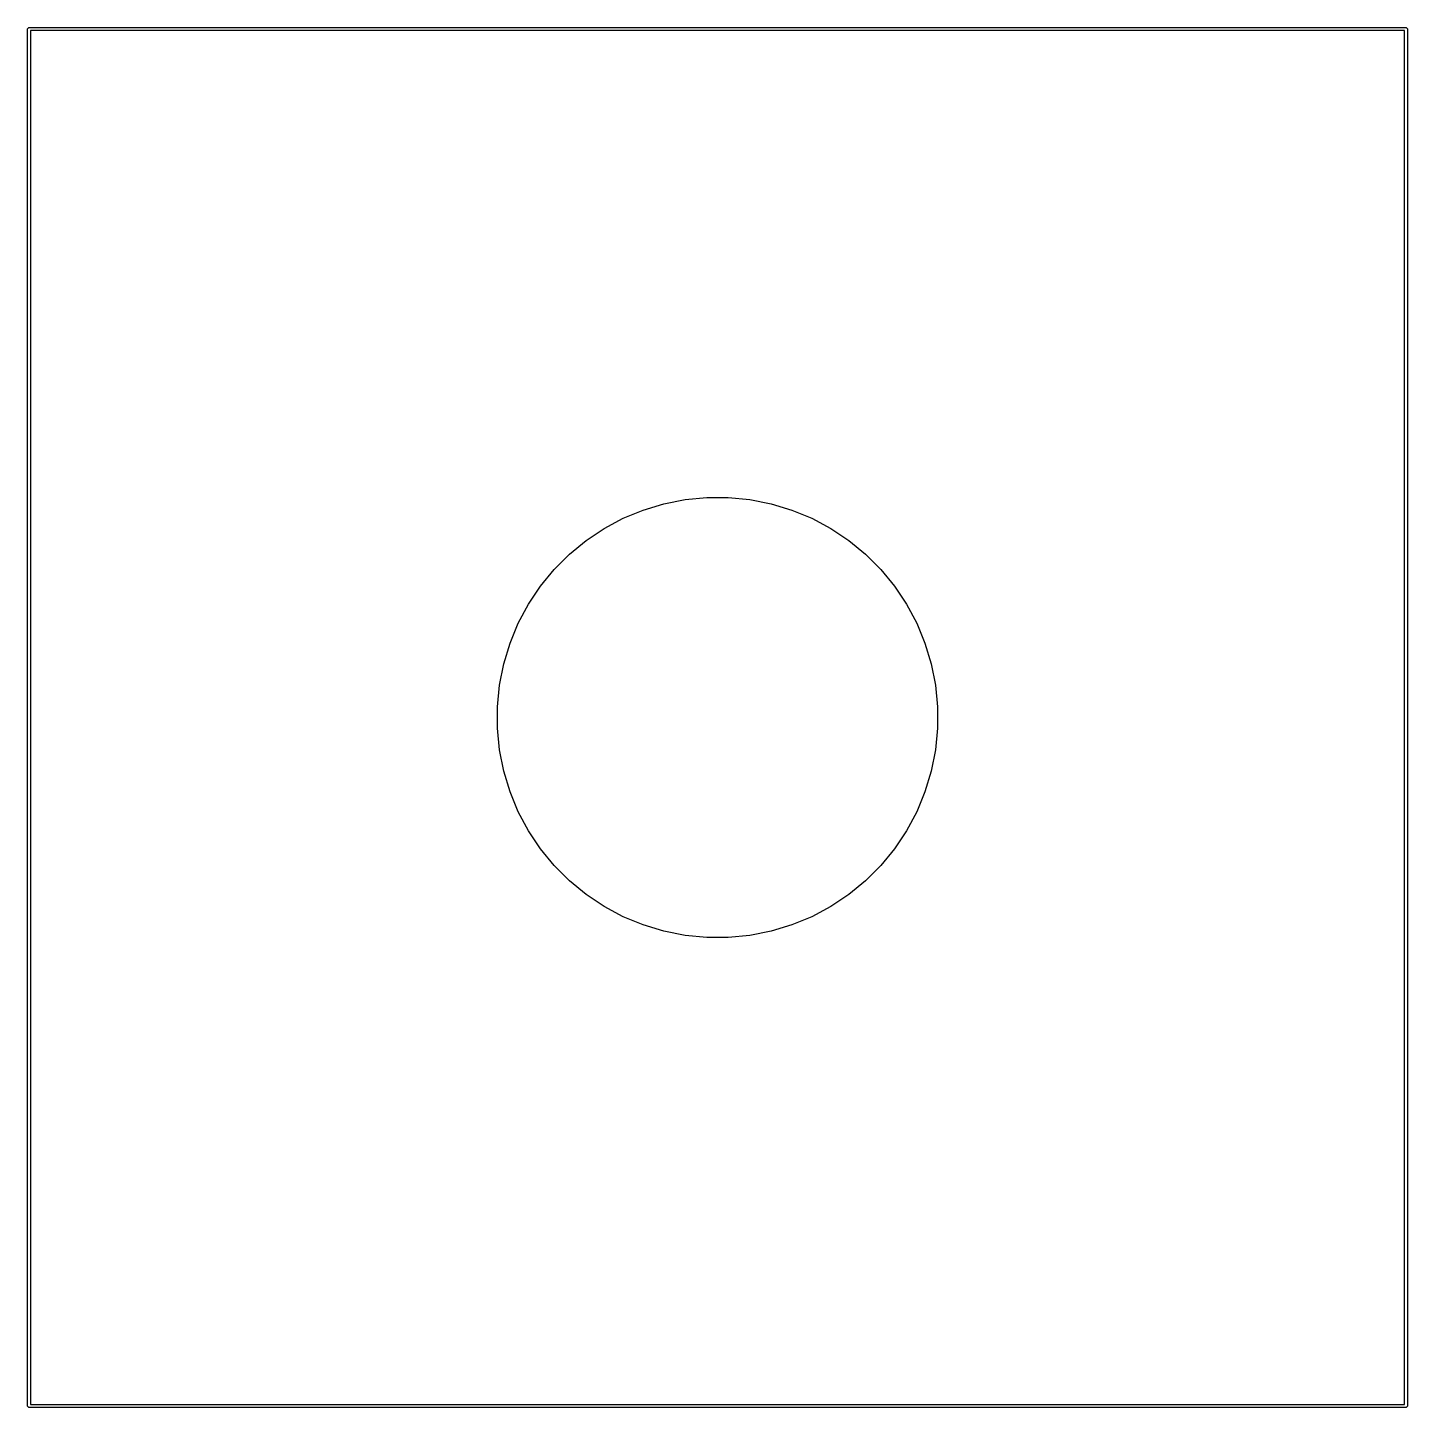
# Model space of a CAD drawing. Header units: millimetres. Extents: x 87.5 to 112.5, y -112.5 to -87.5.
import ezdxf

# ---------------------------------------------------------------- set-up
doc = ezdxf.new("R2010")
doc.units = ezdxf.units.MM
doc.layers.add('Edge.Cuts', color=254, linetype='CONTINUOUS', true_color=0xd0d2cd)
doc.layers.add('F.Mask', color=201, linetype='CONTINUOUS', true_color=0xd864ff)

msp = doc.modelspace()

# ---------------------------------------------------------------- linework, layer by layer
at = {"layer": 'Edge.Cuts', "linetype": 'CONTINUOUS'}
for p, q in [((87.475, -87.5), (87.476903, -87.490433)), ((87.475, -112.5), (87.475, -87.5)), ((87.476903, -87.490433), (87.490433, -87.476903)), ((87.490433, -87.476903), (87.5, -87.475)), ((87.5, -87.475), (112.5, -87.475)), ((87.525, -87.525), (87.525, -112.475)), ((112.475, -87.525), (87.525, -87.525)), ((112.475, -112.475), (112.475, -87.525)), ((112.5, -87.475), (112.509567, -87.476903)), ((112.509567, -87.476903), (112.523097, -87.490433)), ((112.523097, -87.490433), (112.525, -87.5)), ((112.525, -87.5), (112.525, -112.5)), ((87.476903, -112.509567), (87.475, -112.5)), ((87.490433, -112.523097), (87.476903, -112.509567)), ((87.5, -112.525), (87.490433, -112.523097)), ((112.5, -112.525), (87.5, -112.525)), ((87.525, -112.475), (112.475, -112.475)), ((112.509567, -112.523097), (112.5, -112.525)), ((112.523097, -112.509567), (112.509567, -112.523097)), ((112.525, -112.5), (112.523097, -112.509567))]:
    msp.add_line(p, q, dxfattribs=at)
at = {"layer": 'F.Mask', "linetype": 'CONTINUOUS'}
for p, q in [((98.652441, -96.233824), (99.028079, -96.119875)), ((99.028079, -96.119875), (99.413078, -96.043294)), ((99.413078, -96.043294), (99.803729, -96.004818)), ((99.803729, -96.004818), (100.196271, -96.004818)), ((100.196271, -96.004818), (100.586922, -96.043294)), ((100.586922, -96.043294), (100.971921, -96.119875)), ((100.971921, -96.119875), (101.347559, -96.233824)), ((97.943589, -96.569086), (98.28978, -96.384043)), ((98.28978, -96.384043), (98.652441, -96.233824)), ((101.347559, -96.233824), (101.71022, -96.384043)), ((101.71022, -96.384043), (102.056411, -96.569086)), ((97.617203, -96.78717), (97.943589, -96.569086)), ((102.056411, -96.569086), (102.382797, -96.78717)), ((97.313764, -97.036195), (97.617203, -96.78717)), ((102.382797, -96.78717), (102.686236, -97.036195)), ((97.036195, -97.313764), (97.313764, -97.036195)), ((102.686236, -97.036195), (102.963805, -97.313764)), ((96.78717, -97.617203), (97.036195, -97.313764)), ((102.963805, -97.313764), (103.21283, -97.617203)), ((96.569086, -97.943589), (96.78717, -97.617203)), ((103.21283, -97.617203), (103.430914, -97.943589)), ((96.384043, -98.28978), (96.569086, -97.943589)), ((103.430914, -97.943589), (103.615957, -98.28978)), ((96.233824, -98.652441), (96.384043, -98.28978)), ((103.615957, -98.28978), (103.766176, -98.652441)), ((96.119875, -99.028079), (96.233824, -98.652441)), ((103.766176, -98.652441), (103.880125, -99.028079)), ((96.043294, -99.413078), (96.119875, -99.028079)), ((103.880125, -99.028079), (103.956706, -99.413078)), ((96.004818, -99.803729), (96.043294, -99.413078)), ((103.956706, -99.413078), (103.995182, -99.803729)), ((96.004818, -100.196271), (96.004818, -99.803729)), ((103.995182, -99.803729), (103.995182, -100.196271)), ((96.043294, -100.586922), (96.004818, -100.196271)), ((103.995182, -100.196271), (103.956706, -100.586922)), ((96.119875, -100.971921), (96.043294, -100.586922)), ((103.956706, -100.586922), (103.880125, -100.971921)), ((96.233824, -101.347559), (96.119875, -100.971921)), ((103.880125, -100.971921), (103.766176, -101.347559)), ((96.384043, -101.71022), (96.233824, -101.347559)), ((103.766176, -101.347559), (103.615957, -101.71022)), ((96.569086, -102.056411), (96.384043, -101.71022)), ((103.615957, -101.71022), (103.430914, -102.056411)), ((96.78717, -102.382797), (96.569086, -102.056411)), ((103.430914, -102.056411), (103.21283, -102.382797)), ((97.036195, -102.686236), (96.78717, -102.382797)), ((103.21283, -102.382797), (102.963805, -102.686236)), ((97.313764, -102.963805), (97.036195, -102.686236)), ((102.963805, -102.686236), (102.686236, -102.963805)), ((97.617203, -103.21283), (97.313764, -102.963805)), ((102.686236, -102.963805), (102.382797, -103.21283)), ((97.943589, -103.430914), (97.617203, -103.21283)), ((98.28978, -103.615957), (97.943589, -103.430914)), ((102.056411, -103.430914), (101.71022, -103.615957)), ((102.382797, -103.21283), (102.056411, -103.430914)), ((98.652441, -103.766176), (98.28978, -103.615957)), ((101.71022, -103.615957), (101.347559, -103.766176)), ((99.028079, -103.880125), (98.652441, -103.766176)), ((99.413078, -103.956706), (99.028079, -103.880125)), ((99.803729, -103.995182), (99.413078, -103.956706)), ((100.586922, -103.956706), (100.196271, -103.995182)), ((100.971921, -103.880125), (100.586922, -103.956706)), ((101.347559, -103.766176), (100.971921, -103.880125)), ((100.196271, -103.995182), (99.803729, -103.995182))]:
    msp.add_line(p, q, dxfattribs=at)

doc.saveas('drawing.dxf')
